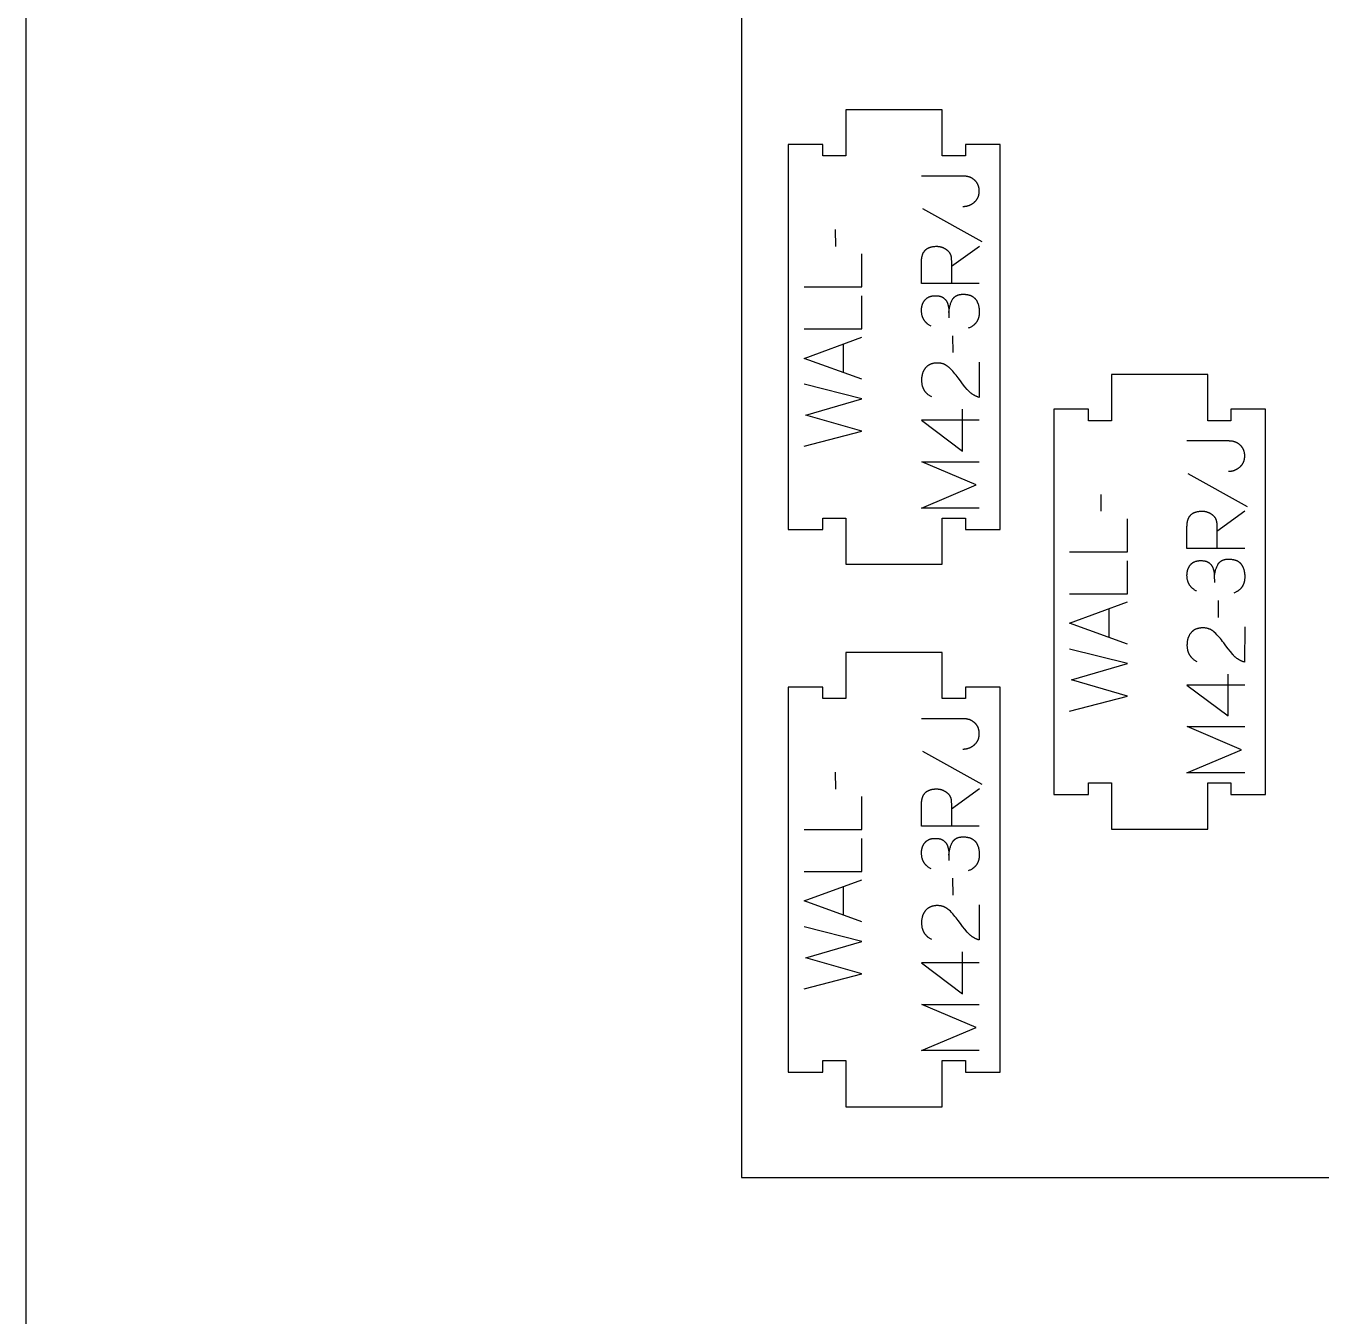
# Model space of a CAD drawing. Extents: x 0 to 4485, y 0 to 10771.
# Drawn here: x 0 to 673, y 4278 to 4947 of the extents above; entities that cross this region are included whole.
import ezdxf

# ---------------------------------------------------------------- set-up
doc = ezdxf.new("R2010")
doc.units = 0
for name, color, linetype in [('0_SHEET_SPRUCEPLY_2440X122', 1, 'CONTINUOUS'), ('1_ANYTOOL_1MMDEEP_LABELS_S', 2, 'CONTINUOUS'), ('4_ANYTOOL_CUTTHROUGH_OUTSI', 5, 'CONTINUOUS'), ('DONOTCUT', 7, 'CONTINUOUS')]:
    doc.layers.add(name, color=color, linetype=linetype)

msp = doc.modelspace()

# ---------------------------------------------------------------- linework, layer by layer
at = {"layer": '0_SHEET_SPRUCEPLY_2440X122'}
msp.add_lwpolyline([(371.7, 5569.42), (371.7, 4349.42), (2811.7, 4349.42), (2811.7, 5569.42)], close=True, dxfattribs=at)
at = {"layer": '1_ANYTOOL_1MMDEEP_LABELS_S', "color": 2}
for points in [[(486.69, 4853.69), (486.9, 4853.7), (487.11, 4853.7), (487.31, 4853.71), (487.52, 4853.73), (487.72, 4853.75), (487.92, 4853.77), (488.12, 4853.8), (488.32, 4853.83), (488.51, 4853.87), (488.71, 4853.91), (488.9, 4853.96), (489.09, 4854), (489.28, 4854.06), (489.47, 4854.12), (489.66, 4854.18), (489.84, 4854.25), (490.03, 4854.32), (490.21, 4854.39), (490.39, 4854.47), (490.57, 4854.56), (490.75, 4854.64), (490.92, 4854.74), (491.1, 4854.83), (491.27, 4854.94), (491.44, 4855.04), (491.62, 4855.15), (491.78, 4855.27), (491.95, 4855.38), (492.12, 4855.51), (492.28, 4855.63), (492.45, 4855.77), (492.61, 4855.9), (492.76, 4856.04), (492.92, 4856.18), (493.07, 4856.33), (493.21, 4856.48), (493.35, 4856.63), (493.48, 4856.78), (493.61, 4856.93), (493.73, 4857.09), (493.85, 4857.25), (493.96, 4857.42), (494.07, 4857.58), (494.17, 4857.75), (494.27, 4857.92), (494.36, 4858.1), (494.45, 4858.28), (494.54, 4858.46), (494.61, 4858.64), (494.69, 4858.83), (494.75, 4859.01), (494.82, 4859.2), (494.87, 4859.4), (494.93, 4859.59), (494.97, 4859.79), (495.02, 4860), (495.05, 4860.2), (495.09, 4860.41), (495.12, 4860.62), (495.14, 4860.83), (495.16, 4861.05), (495.17, 4861.26), (495.18, 4861.49), (495.18, 4861.71), (495.18, 4861.92), (495.17, 4862.13), (495.16, 4862.34), (495.14, 4862.55), (495.12, 4862.75), (495.1, 4862.95), (495.07, 4863.15), (495.03, 4863.34), (494.99, 4863.54), (494.95, 4863.73), (494.9, 4863.91), (494.85, 4864.1), (494.79, 4864.28), (494.73, 4864.46), (494.66, 4864.64), (494.59, 4864.82), (494.51, 4864.99), (494.43, 4865.16), (494.35, 4865.33), (494.26, 4865.49), (494.16, 4865.66), (494.06, 4865.82), (493.96, 4865.97), (493.85, 4866.13), (493.74, 4866.28), (493.62, 4866.43), (493.5, 4866.58), (493.37, 4866.72), (493.24, 4866.87), (493.11, 4867.01), (492.97, 4867.14), (492.82, 4867.28), (492.67, 4867.41), (492.52, 4867.54), (492.37, 4867.66), (492.22, 4867.78), (492.06, 4867.9), (491.9, 4868.01), (491.74, 4868.12), (491.58, 4868.22), (491.41, 4868.32), (491.25, 4868.41), (491.08, 4868.5), (490.91, 4868.59), (490.74, 4868.67), (490.56, 4868.74), (490.39, 4868.82), (490.21, 4868.89), (490.03, 4868.95), (489.84, 4869.01), (489.66, 4869.07), (489.47, 4869.12), (489.28, 4869.17), (489.09, 4869.21), (488.9, 4869.25), (488.71, 4869.29), (488.51, 4869.32), (488.31, 4869.35), (488.11, 4869.37), (487.91, 4869.39), (487.7, 4869.4), (487.5, 4869.41), (487.29, 4869.42), (487.08, 4869.42), (465.18, 4869.42)], [(465.65, 4852.62), (496.42, 4835.44)], [(420.35, 4841.7), (420.44, 4832.92)], [(495.18, 4813.67), (465.18, 4813.67), (465.18, 4825.02), (465.19, 4825.51), (465.21, 4825.99), (465.23, 4826.22), (465.25, 4826.45), (465.27, 4826.67), (465.3, 4826.89), (465.33, 4827.11), (465.37, 4827.32), (465.41, 4827.53), (465.45, 4827.73), (465.5, 4827.93), (465.55, 4828.13), (465.61, 4828.32), (465.67, 4828.51), (465.73, 4828.7), (465.8, 4828.88), (465.87, 4829.05), (465.94, 4829.23), (466.02, 4829.4), (466.1, 4829.56), (466.19, 4829.72), (466.28, 4829.88), (466.37, 4830.03), (466.47, 4830.18), (466.57, 4830.33), (466.68, 4830.47), (466.79, 4830.61), (466.9, 4830.74), (467.02, 4830.88), (467.14, 4831), (467.26, 4831.12), (467.39, 4831.24), (467.52, 4831.36), (467.66, 4831.47), (467.8, 4831.58), (467.94, 4831.68), (468.09, 4831.78), (468.24, 4831.87), (468.4, 4831.96), (468.56, 4832.05), (468.72, 4832.14), (468.89, 4832.22), (469.06, 4832.29), (469.23, 4832.36), (469.41, 4832.43), (469.59, 4832.5), (469.78, 4832.56), (469.96, 4832.61), (470.16, 4832.67), (470.36, 4832.71), (470.56, 4832.76), (470.76, 4832.8), (470.97, 4832.84), (471.18, 4832.87), (471.4, 4832.9), (471.62, 4832.92), (471.84, 4832.95), (472.07, 4832.96), (472.54, 4832.99), (473.02, 4832.99), (473.2, 4832.99), (473.37, 4832.99), (473.55, 4832.98), (473.72, 4832.97), (473.89, 4832.95), (474.07, 4832.93), (474.24, 4832.91), (474.41, 4832.88), (474.57, 4832.85), (474.74, 4832.82), (474.91, 4832.78), (475.08, 4832.74), (475.24, 4832.7), (475.41, 4832.65), (475.57, 4832.6), (475.73, 4832.55), (475.89, 4832.49), (476.05, 4832.43), (476.21, 4832.37), (476.37, 4832.3), (476.53, 4832.23), (476.69, 4832.15), (476.84, 4832.08), (477, 4831.99), (477.15, 4831.91), (477.31, 4831.82), (477.46, 4831.73), (477.61, 4831.63), (477.76, 4831.53), (477.91, 4831.43), (478.06, 4831.33), (478.21, 4831.22), (478.35, 4831.1), (478.49, 4830.99), (478.63, 4830.87), (478.76, 4830.75), (478.89, 4830.63), (479.01, 4830.51), (479.13, 4830.38), (479.24, 4830.25), (479.35, 4830.12), (479.46, 4829.98), (479.56, 4829.85), (479.66, 4829.71), (479.75, 4829.57), (479.83, 4829.43), (479.92, 4829.28), (480, 4829.13), (480.07, 4828.98), (480.14, 4828.83), (480.2, 4828.67), (480.27, 4828.52), (480.32, 4828.36), (480.37, 4828.19), (480.42, 4828.03), (480.46, 4827.86), (480.5, 4827.69), (480.54, 4827.52), (480.57, 4827.34), (480.59, 4827.17), (480.61, 4826.99), (480.63, 4826.81), (480.64, 4826.62), (480.71, 4824.7), (480.74, 4822.67), (480.74, 4813.71)], [(480.74, 4822.67), (495.22, 4833.12)], [(404.24, 4811.96), (434.24, 4811.96), (434.24, 4829.06)], [(404.24, 4790.15), (434.24, 4790.15), (434.24, 4807.25)], [(470.11, 4791.55), (469.8, 4791.71), (469.51, 4791.87), (469.23, 4792.05), (468.95, 4792.22), (468.69, 4792.41), (468.43, 4792.6), (468.19, 4792.79), (468.07, 4792.89), (467.95, 4793), (467.84, 4793.1), (467.72, 4793.2), (467.61, 4793.31), (467.51, 4793.42), (467.4, 4793.53), (467.3, 4793.64), (467.2, 4793.75), (467.1, 4793.87), (467.01, 4793.98), (466.92, 4794.1), (466.83, 4794.22), (466.74, 4794.34), (466.65, 4794.46), (466.57, 4794.59), (466.49, 4794.71), (466.41, 4794.84), (466.33, 4794.97), (466.26, 4795.1), (466.19, 4795.23), (466.12, 4795.37), (466.06, 4795.5), (465.99, 4795.64), (465.93, 4795.77), (465.87, 4795.91), (465.81, 4796.06), (465.76, 4796.2), (465.71, 4796.34), (465.66, 4796.49), (465.61, 4796.64), (465.57, 4796.79), (465.49, 4797.09), (465.41, 4797.4), (465.35, 4797.71), (465.3, 4798.03), (465.26, 4798.36), (465.22, 4798.7), (465.2, 4799.04), (465.18, 4799.38), (465.18, 4799.74), (465.18, 4799.95), (465.19, 4800.16), (465.19, 4800.36), (465.21, 4800.56), (465.22, 4800.76), (465.24, 4800.96), (465.27, 4801.16), (465.3, 4801.35), (465.33, 4801.54), (465.36, 4801.73), (465.4, 4801.92), (465.44, 4802.1), (465.49, 4802.28), (465.54, 4802.46), (465.59, 4802.63), (465.65, 4802.81), (465.71, 4802.98), (465.77, 4803.15), (465.84, 4803.31), (465.91, 4803.48), (465.99, 4803.64), (466.07, 4803.8), (466.15, 4803.95), (466.24, 4804.1), (466.33, 4804.26), (466.42, 4804.4), (466.52, 4804.55), (466.62, 4804.69), (466.73, 4804.84), (466.84, 4804.97), (466.95, 4805.11), (467.06, 4805.24), (467.18, 4805.37), (467.31, 4805.5), (467.43, 4805.62), (467.56, 4805.74), (467.69, 4805.85), (467.83, 4805.96), (467.96, 4806.07), (468.11, 4806.17), (468.25, 4806.27), (468.4, 4806.36), (468.55, 4806.45), (468.7, 4806.53), (468.86, 4806.61), (469.02, 4806.69), (469.18, 4806.76), (469.35, 4806.82), (469.51, 4806.89), (469.69, 4806.95), (469.86, 4807), (470.04, 4807.05), (470.22, 4807.1), (470.41, 4807.14), (470.59, 4807.18), (470.78, 4807.21), (470.98, 4807.24), (471.17, 4807.26), (471.37, 4807.28), (471.58, 4807.3), (471.78, 4807.31), (471.99, 4807.32), (472.21, 4807.32), (472.76, 4807.32), (473.1, 4807.3), (473.42, 4807.28), (473.73, 4807.25), (474.03, 4807.21), (474.18, 4807.19), (474.32, 4807.16), (474.47, 4807.13), (474.6, 4807.1), (474.74, 4807.07), (474.87, 4807.03), (475.01, 4807), (475.13, 4806.96), (475.26, 4806.92), (475.38, 4806.87), (475.5, 4806.82), (475.62, 4806.78), (475.74, 4806.73), (475.85, 4806.67), (475.96, 4806.62), (476.07, 4806.56), (476.18, 4806.5), (476.28, 4806.44), (476.38, 4806.37), (476.48, 4806.31), (476.57, 4806.24), (476.66, 4806.17), (476.84, 4806.02), (477.01, 4805.87), (477.18, 4805.71), (477.34, 4805.55), (477.42, 4805.47), (477.49, 4805.39), (477.56, 4805.3), (477.64, 4805.22), (477.71, 4805.13), (477.77, 4805.05), (477.84, 4804.96), (477.91, 4804.87), (477.97, 4804.78), (478.03, 4804.69), (478.09, 4804.6), (478.15, 4804.5), (478.21, 4804.41), (478.26, 4804.31), (478.32, 4804.21), (478.37, 4804.12), (478.42, 4804.02), (478.47, 4803.92), (478.51, 4803.82), (478.56, 4803.71), (478.6, 4803.61), (478.64, 4803.51), (478.72, 4803.29), (478.79, 4803.08), (478.86, 4802.86), (478.93, 4802.64), (478.99, 4802.42), (479.04, 4802.2), (479.09, 4801.97), (479.14, 4801.74), (479.18, 4801.51), (479.22, 4801.28), (479.25, 4801.04), (479.28, 4800.81), (479.31, 4800.57), (479.33, 4800.32), (479.34, 4800.08), (479.36, 4799.84), (479.36, 4799.59), (479.41, 4795.88)], [(479.41, 4798.67), (479.43, 4799.1), (479.47, 4799.54), (479.52, 4799.96), (479.58, 4800.39), (479.65, 4800.81), (479.73, 4801.22), (479.82, 4801.63), (479.93, 4802.04), (480.04, 4802.44), (480.16, 4802.84), (480.3, 4803.23), (480.45, 4803.62), (480.6, 4804.01), (480.77, 4804.39), (480.95, 4804.77), (481.14, 4805.14), (481.24, 4805.32), (481.35, 4805.5), (481.4, 4805.58), (481.46, 4805.67), (481.51, 4805.75), (481.57, 4805.83), (481.63, 4805.91), (481.69, 4805.99), (481.75, 4806.07), (481.82, 4806.14), (481.88, 4806.22), (481.94, 4806.29), (482.01, 4806.36), (482.08, 4806.43), (482.15, 4806.5), (482.22, 4806.57), (482.29, 4806.63), (482.36, 4806.7), (482.43, 4806.76), (482.51, 4806.82), (482.58, 4806.88), (482.66, 4806.94), (482.74, 4807), (482.82, 4807.05), (482.9, 4807.11), (482.98, 4807.16), (483.07, 4807.21), (483.15, 4807.26), (483.24, 4807.31), (483.32, 4807.36), (483.41, 4807.4), (483.5, 4807.44), (483.59, 4807.49), (483.68, 4807.53), (483.77, 4807.57), (483.87, 4807.61), (484.06, 4807.68), (484.26, 4807.75), (484.46, 4807.81), (484.66, 4807.86), (484.87, 4807.91), (485.09, 4807.95), (485.31, 4807.99), (485.54, 4808.02), (485.77, 4808.05), (486, 4808.07), (486.24, 4808.08), (486.49, 4808.09), (486.74, 4808.09), (487.01, 4808.09), (487.29, 4808.08), (487.56, 4808.07), (487.82, 4808.06), (488.08, 4808.03), (488.33, 4808.01), (488.58, 4807.98), (488.83, 4807.94), (489.07, 4807.9), (489.3, 4807.85), (489.53, 4807.8), (489.75, 4807.74), (489.97, 4807.68), (490.19, 4807.62), (490.4, 4807.55), (490.6, 4807.47), (490.8, 4807.39), (491, 4807.31), (491.19, 4807.22), (491.37, 4807.12), (491.55, 4807.02), (491.73, 4806.92), (491.9, 4806.81), (492.06, 4806.7), (492.22, 4806.58), (492.38, 4806.45), (492.53, 4806.32), (492.6, 4806.26), (492.67, 4806.19), (492.75, 4806.12), (492.81, 4806.05), (492.88, 4805.98), (492.95, 4805.91), (493.02, 4805.84), (493.08, 4805.76), (493.21, 4805.61), (493.33, 4805.45), (493.45, 4805.29), (493.56, 4805.13), (493.67, 4804.96), (493.77, 4804.79), (493.88, 4804.61), (493.97, 4804.44), (494.07, 4804.25), (494.16, 4804.07), (494.25, 4803.88), (494.33, 4803.69), (494.41, 4803.49), (494.48, 4803.29), (494.55, 4803.09), (494.62, 4802.88), (494.69, 4802.67), (494.74, 4802.46), (494.8, 4802.24), (494.85, 4802.02), (494.9, 4801.8), (494.95, 4801.57), (494.99, 4801.34), (495.02, 4801.11), (495.05, 4800.87), (495.11, 4800.38), (495.15, 4799.88), (495.17, 4799.37), (495.18, 4798.84), (495.17, 4798.46), (495.16, 4798.08), (495.13, 4797.71), (495.09, 4797.36), (495.04, 4797), (495.01, 4796.83), (494.98, 4796.66), (494.94, 4796.49), (494.91, 4796.33), (494.86, 4796.16), (494.82, 4796), (494.78, 4795.84), (494.73, 4795.68), (494.68, 4795.52), (494.62, 4795.37), (494.56, 4795.21), (494.5, 4795.06), (494.44, 4794.91), (494.38, 4794.76), (494.31, 4794.62), (494.24, 4794.47), (494.16, 4794.33), (494.09, 4794.19), (494.01, 4794.05), (493.93, 4793.92), (493.84, 4793.78), (493.75, 4793.65), (493.66, 4793.52), (493.57, 4793.39), (493.47, 4793.27), (493.37, 4793.14), (493.27, 4793.02), (493.17, 4792.9), (493.06, 4792.78), (492.95, 4792.66), (492.84, 4792.55), (492.72, 4792.44), (492.6, 4792.32), (492.48, 4792.22), (492.36, 4792.11), (492.23, 4792), (492.1, 4791.9), (491.97, 4791.8), (491.84, 4791.7), (491.7, 4791.6), (491.56, 4791.51), (491.42, 4791.41), (491.27, 4791.32), (491.12, 4791.23), (490.81, 4791.06), (490.5, 4790.89), (490.17, 4790.73), (489.83, 4790.58), (489.48, 4790.44)], [(434.24, 4763.92), (404.24, 4774.8), (434.24, 4785.86)], [(481.29, 4786.58), (481.38, 4777.79)], [(424.68, 4767.39), (424.68, 4782.3)], [(495.14, 4772.87), (495.09, 4754.57), (494.64, 4754.71), (494.41, 4754.79), (494.19, 4754.87), (493.97, 4754.96), (493.75, 4755.05), (493.54, 4755.14), (493.33, 4755.24), (493.12, 4755.34), (492.91, 4755.44), (492.7, 4755.55), (492.5, 4755.66), (492.3, 4755.77), (492.1, 4755.89), (491.91, 4756.01), (491.71, 4756.14), (491.52, 4756.26), (491.33, 4756.4), (491.15, 4756.53), (490.96, 4756.67), (490.78, 4756.81), (490.6, 4756.96), (490.43, 4757.11), (490.25, 4757.26), (490.08, 4757.42), (489.91, 4757.58), (489.74, 4757.74), (489.58, 4757.91), (489.42, 4758.08), (489.26, 4758.26), (488.94, 4758.62), (487.72, 4760.09), (486.54, 4761.58), (485.38, 4763.09), (484.25, 4764.62), (483.69, 4765.37), (483.12, 4766.1), (482.54, 4766.81), (481.96, 4767.5), (481.36, 4768.17), (480.76, 4768.81), (480.15, 4769.44), (479.54, 4770.04), (479.38, 4770.18), (479.22, 4770.32), (479.06, 4770.46), (478.9, 4770.59), (478.73, 4770.72), (478.56, 4770.84), (478.39, 4770.96), (478.22, 4771.07), (478.05, 4771.18), (477.87, 4771.28), (477.69, 4771.38), (477.51, 4771.47), (477.32, 4771.56), (477.14, 4771.65), (476.95, 4771.73), (476.76, 4771.81), (476.57, 4771.88), (476.37, 4771.94), (476.18, 4772.01), (475.98, 4772.06), (475.77, 4772.12), (475.57, 4772.16), (475.36, 4772.21), (475.16, 4772.25), (474.94, 4772.28), (474.73, 4772.31), (474.52, 4772.34), (474.3, 4772.36), (474.08, 4772.37), (473.86, 4772.39), (473.63, 4772.39), (473.41, 4772.39), (473.16, 4772.39), (472.91, 4772.38), (472.67, 4772.37), (472.43, 4772.35), (472.19, 4772.33), (471.96, 4772.31), (471.74, 4772.27), (471.51, 4772.24), (471.29, 4772.19), (471.08, 4772.15), (470.86, 4772.1), (470.66, 4772.04), (470.45, 4771.98), (470.25, 4771.91), (470.05, 4771.84), (469.86, 4771.76), (469.67, 4771.68), (469.48, 4771.59), (469.3, 4771.5), (469.12, 4771.41), (468.95, 4771.31), (468.78, 4771.2), (468.61, 4771.09), (468.45, 4770.97), (468.29, 4770.85), (468.13, 4770.73), (467.98, 4770.59), (467.83, 4770.46), (467.69, 4770.32), (467.55, 4770.17), (467.41, 4770.02), (467.28, 4769.87), (467.15, 4769.71), (467.02, 4769.54), (466.9, 4769.38), (466.79, 4769.21), (466.67, 4769.04), (466.56, 4768.87), (466.46, 4768.7), (466.36, 4768.52), (466.26, 4768.34), (466.17, 4768.16), (466.08, 4767.97), (466, 4767.78), (465.92, 4767.59), (465.84, 4767.4), (465.77, 4767.2), (465.7, 4767.01), (465.64, 4766.8), (465.58, 4766.6), (465.52, 4766.39), (465.47, 4766.19), (465.43, 4765.97), (465.38, 4765.76), (465.34, 4765.54), (465.31, 4765.33), (465.28, 4765.1), (465.25, 4764.88), (465.23, 4764.65), (465.21, 4764.42), (465.2, 4764.19), (465.19, 4763.96), (465.18, 4763.48), (465.18, 4763.11), (465.2, 4762.75), (465.22, 4762.4), (465.26, 4762.05), (465.3, 4761.71), (465.36, 4761.38), (465.42, 4761.05), (465.5, 4760.73), (465.58, 4760.42), (465.63, 4760.26), (465.68, 4760.11), (465.73, 4759.96), (465.78, 4759.81), (465.84, 4759.66), (465.9, 4759.51), (465.96, 4759.37), (466.02, 4759.23), (466.09, 4759.08), (466.15, 4758.94), (466.23, 4758.81), (466.3, 4758.67), (466.37, 4758.53), (466.45, 4758.4), (466.53, 4758.27), (466.62, 4758.14), (466.7, 4758.01), (466.79, 4757.88), (466.88, 4757.76), (466.98, 4757.64), (467.07, 4757.51), (467.17, 4757.39), (467.27, 4757.27), (467.37, 4757.16), (467.48, 4757.04), (467.59, 4756.93), (467.7, 4756.82), (467.81, 4756.71), (467.93, 4756.6), (468.05, 4756.49), (468.17, 4756.38), (468.29, 4756.28), (468.54, 4756.08), (468.81, 4755.88), (469.08, 4755.69), (469.37, 4755.51), (469.66, 4755.33), (469.96, 4755.16), (470.28, 4754.99)], [(404.24, 4729.2), (434.24, 4736.92), (405.14, 4745.36), (434.24, 4753.85), (404.24, 4761.35)], [(495.18, 4742.65), (465.14, 4742.69), (486.52, 4726.67)], [(486.52, 4726.67), (486.52, 4748.44)], [(624.57, 4716.17), (624.78, 4716.17), (624.99, 4716.18), (625.19, 4716.19), (625.4, 4716.2), (625.6, 4716.22), (625.8, 4716.24), (626, 4716.27), (626.2, 4716.3), (626.39, 4716.34), (626.59, 4716.38), (626.78, 4716.43), (626.97, 4716.48), (627.16, 4716.53), (627.35, 4716.59), (627.54, 4716.65), (627.72, 4716.72), (627.91, 4716.79), (628.09, 4716.87), (628.27, 4716.94), (628.45, 4717.03), (628.63, 4717.12), (628.8, 4717.21), (628.98, 4717.31), (629.15, 4717.41), (629.32, 4717.51), (629.5, 4717.62), (629.66, 4717.74), (629.83, 4717.86), (630, 4717.98), (630.16, 4718.11), (630.33, 4718.24), (630.49, 4718.37), (630.64, 4718.51), (630.8, 4718.66), (630.95, 4718.8), (631.09, 4718.95), (631.23, 4719.1), (631.36, 4719.25), (631.49, 4719.41), (631.61, 4719.56), (631.73, 4719.73), (631.84, 4719.89), (631.95, 4720.06), (632.05, 4720.23), (632.15, 4720.4), (632.24, 4720.57), (632.33, 4720.75), (632.42, 4720.93), (632.49, 4721.11), (632.57, 4721.3), (632.63, 4721.49), (632.7, 4721.68), (632.75, 4721.87), (632.81, 4722.07), (632.85, 4722.27), (632.9, 4722.47), (632.93, 4722.67), (632.97, 4722.88), (633, 4723.09), (633.02, 4723.3), (633.04, 4723.52), (633.05, 4723.74), (633.06, 4723.96), (633.06, 4724.18), (633.06, 4724.39), (633.05, 4724.6), (633.04, 4724.81), (633.02, 4725.02), (633, 4725.22), (632.98, 4725.42), (632.95, 4725.62), (632.91, 4725.81), (632.87, 4726.01), (632.83, 4726.2), (632.78, 4726.39), (632.73, 4726.57), (632.67, 4726.75), (632.61, 4726.93), (632.54, 4727.11), (632.47, 4727.29), (632.39, 4727.46), (632.31, 4727.63), (632.23, 4727.8), (632.14, 4727.96), (632.04, 4728.13), (631.94, 4728.29), (631.84, 4728.45), (631.73, 4728.6), (631.62, 4728.75), (631.5, 4728.9), (631.38, 4729.05), (631.25, 4729.2), (631.12, 4729.34), (630.99, 4729.48), (630.85, 4729.62), (630.7, 4729.75), (630.55, 4729.88), (630.4, 4730.01), (630.25, 4730.14), (630.1, 4730.25), (629.94, 4730.37), (629.78, 4730.48), (629.62, 4730.59), (629.46, 4730.69), (629.29, 4730.79), (629.13, 4730.88), (628.96, 4730.97), (628.79, 4731.06), (628.62, 4731.14), (628.44, 4731.22), (628.27, 4731.29), (628.09, 4731.36), (627.91, 4731.42), (627.72, 4731.49), (627.54, 4731.54), (627.35, 4731.59), (627.16, 4731.64), (626.97, 4731.69), (626.78, 4731.73), (626.59, 4731.76), (626.39, 4731.79), (626.19, 4731.82), (625.99, 4731.84), (625.79, 4731.86), (625.58, 4731.88), (625.38, 4731.89), (625.17, 4731.89), (624.96, 4731.9), (603.06, 4731.9)], [(495.18, 4697.09), (465.18, 4697.09), (493.55, 4709.09), (465.31, 4721.09), (495.18, 4721.09)], [(603.53, 4715.1), (634.3, 4697.91)], [(558.23, 4704.18), (558.32, 4695.39)], [(618.62, 4685.14), (633.1, 4695.6)], [(542.12, 4674.43), (572.12, 4674.43), (572.12, 4691.53)], [(633.06, 4676.14), (603.06, 4676.14), (603.06, 4687.5), (603.07, 4687.99), (603.09, 4688.46), (603.11, 4688.69), (603.13, 4688.92), (603.15, 4689.14), (603.18, 4689.36), (603.21, 4689.58), (603.25, 4689.79), (603.29, 4690), (603.33, 4690.2), (603.38, 4690.4), (603.43, 4690.6), (603.49, 4690.79), (603.55, 4690.98), (603.61, 4691.17), (603.68, 4691.35), (603.75, 4691.53), (603.82, 4691.7), (603.9, 4691.87), (603.98, 4692.03), (604.07, 4692.2), (604.16, 4692.35), (604.25, 4692.51), (604.35, 4692.66), (604.45, 4692.8), (604.56, 4692.94), (604.67, 4693.08), (604.78, 4693.22), (604.9, 4693.35), (605.02, 4693.47), (605.14, 4693.6), (605.27, 4693.72), (605.4, 4693.83), (605.54, 4693.94), (605.68, 4694.05), (605.82, 4694.15), (605.97, 4694.25), (606.12, 4694.35), (606.28, 4694.44), (606.44, 4694.52), (606.6, 4694.61), (606.76, 4694.69), (606.94, 4694.76), (607.11, 4694.84), (607.29, 4694.9), (607.47, 4694.97), (607.66, 4695.03), (607.84, 4695.09), (608.04, 4695.14), (608.24, 4695.19), (608.44, 4695.23), (608.64, 4695.27), (608.85, 4695.31), (609.06, 4695.34), (609.28, 4695.37), (609.5, 4695.4), (609.72, 4695.42), (609.95, 4695.44), (610.42, 4695.46), (610.9, 4695.47), (611.08, 4695.46), (611.25, 4695.46), (611.43, 4695.45), (611.6, 4695.44), (611.77, 4695.42), (611.94, 4695.4), (612.12, 4695.38), (612.29, 4695.36), (612.45, 4695.33), (612.62, 4695.29), (612.79, 4695.26), (612.96, 4695.22), (613.12, 4695.17), (613.29, 4695.13), (613.45, 4695.08), (613.61, 4695.02), (613.77, 4694.96), (613.93, 4694.9), (614.09, 4694.84), (614.25, 4694.77), (614.41, 4694.7), (614.57, 4694.63), (614.72, 4694.55), (614.88, 4694.47), (615.03, 4694.38), (615.19, 4694.29), (615.34, 4694.2), (615.49, 4694.1), (615.64, 4694.01), (615.79, 4693.9), (615.94, 4693.8), (616.09, 4693.69), (616.23, 4693.58), (616.37, 4693.46), (616.51, 4693.34), (616.64, 4693.22), (616.77, 4693.1), (616.89, 4692.98), (617.01, 4692.85), (617.12, 4692.72), (617.23, 4692.59), (617.34, 4692.46), (617.44, 4692.32), (617.53, 4692.18), (617.63, 4692.04), (617.71, 4691.9), (617.8, 4691.75), (617.88, 4691.6), (617.95, 4691.45), (618.02, 4691.3), (618.08, 4691.15), (618.15, 4690.99), (618.2, 4690.83), (618.25, 4690.67), (618.3, 4690.5), (618.34, 4690.33), (618.38, 4690.16), (618.42, 4689.99), (618.45, 4689.82), (618.47, 4689.64), (618.49, 4689.46), (618.51, 4689.28), (618.52, 4689.1), (618.59, 4687.17), (618.62, 4685.14), (618.62, 4676.18)], [(542.12, 4652.62), (572.12, 4652.62), (572.12, 4669.72)], [(607.99, 4654.02), (607.68, 4654.18), (607.39, 4654.35), (607.11, 4654.52), (606.83, 4654.7), (606.57, 4654.88), (606.31, 4655.07), (606.07, 4655.27), (605.95, 4655.37), (605.83, 4655.47), (605.72, 4655.57), (605.6, 4655.68), (605.49, 4655.78), (605.39, 4655.89), (605.28, 4656), (605.18, 4656.11), (605.08, 4656.23), (604.98, 4656.34), (604.89, 4656.46), (604.8, 4656.57), (604.71, 4656.69), (604.62, 4656.81), (604.53, 4656.94), (604.45, 4657.06), (604.37, 4657.19), (604.29, 4657.31), (604.21, 4657.44), (604.14, 4657.57), (604.07, 4657.7), (604, 4657.84), (603.94, 4657.97), (603.87, 4658.11), (603.81, 4658.25), (603.75, 4658.39), (603.69, 4658.53), (603.64, 4658.67), (603.59, 4658.81), (603.54, 4658.96), (603.49, 4659.11), (603.45, 4659.26), (603.37, 4659.56), (603.29, 4659.87), (603.23, 4660.19), (603.18, 4660.51), (603.13, 4660.83), (603.1, 4661.17), (603.08, 4661.51), (603.06, 4661.86), (603.06, 4662.21), (603.06, 4662.42), (603.07, 4662.63), (603.07, 4662.83), (603.09, 4663.04), (603.1, 4663.24), (603.12, 4663.43), (603.15, 4663.63), (603.18, 4663.82), (603.21, 4664.01), (603.24, 4664.2), (603.28, 4664.39), (603.32, 4664.57), (603.37, 4664.75), (603.42, 4664.93), (603.47, 4665.11), (603.53, 4665.28), (603.59, 4665.45), (603.65, 4665.62), (603.72, 4665.78), (603.79, 4665.95), (603.87, 4666.11), (603.95, 4666.27), (604.03, 4666.42), (604.12, 4666.58), (604.21, 4666.73), (604.3, 4666.88), (604.4, 4667.02), (604.5, 4667.17), (604.61, 4667.31), (604.72, 4667.45), (604.83, 4667.58), (604.94, 4667.72), (605.06, 4667.85), (605.19, 4667.97), (605.31, 4668.1), (605.44, 4668.21), (605.57, 4668.33), (605.71, 4668.44), (605.84, 4668.54), (605.99, 4668.64), (606.13, 4668.74), (606.28, 4668.83), (606.43, 4668.92), (606.58, 4669), (606.74, 4669.08), (606.9, 4669.16), (607.06, 4669.23), (607.23, 4669.3), (607.39, 4669.36), (607.57, 4669.42), (607.74, 4669.47), (607.92, 4669.52), (608.1, 4669.57), (608.29, 4669.61), (608.47, 4669.65), (608.66, 4669.68), (608.86, 4669.71), (609.05, 4669.74), (609.25, 4669.76), (609.46, 4669.77), (609.66, 4669.78), (609.87, 4669.79), (610.09, 4669.8), (610.64, 4669.79), (610.98, 4669.78), (611.3, 4669.75), (611.61, 4669.72), (611.91, 4669.68), (612.06, 4669.66), (612.2, 4669.63), (612.34, 4669.6), (612.48, 4669.57), (612.62, 4669.54), (612.75, 4669.51), (612.89, 4669.47), (613.01, 4669.43), (613.14, 4669.39), (613.26, 4669.34), (613.38, 4669.3), (613.5, 4669.25), (613.62, 4669.2), (613.73, 4669.14), (613.84, 4669.09), (613.95, 4669.03), (614.06, 4668.97), (614.16, 4668.91), (614.26, 4668.84), (614.36, 4668.78), (614.45, 4668.71), (614.54, 4668.64), (614.72, 4668.49), (614.89, 4668.34), (615.06, 4668.18), (615.22, 4668.02), (615.3, 4667.94), (615.37, 4667.86), (615.44, 4667.78), (615.52, 4667.69), (615.59, 4667.61), (615.65, 4667.52), (615.72, 4667.43), (615.79, 4667.34), (615.85, 4667.25), (615.91, 4667.16), (615.97, 4667.07), (616.03, 4666.97), (616.09, 4666.88), (616.14, 4666.78), (616.2, 4666.69), (616.25, 4666.59), (616.3, 4666.49), (616.35, 4666.39), (616.39, 4666.29), (616.44, 4666.19), (616.48, 4666.08), (616.52, 4665.98), (616.6, 4665.77), (616.67, 4665.55), (616.74, 4665.33), (616.81, 4665.11), (616.87, 4664.89), (616.92, 4664.67), (616.97, 4664.44), (617.02, 4664.21), (617.06, 4663.98), (617.1, 4663.75), (617.13, 4663.51), (617.16, 4663.28), (617.19, 4663.04), (617.21, 4662.8), (617.22, 4662.55), (617.24, 4662.31), (617.24, 4662.06), (617.29, 4658.35)], [(617.29, 4661.14), (617.31, 4661.58), (617.35, 4662.01), (617.4, 4662.44), (617.46, 4662.86), (617.53, 4663.28), (617.61, 4663.7), (617.7, 4664.11), (617.81, 4664.51), (617.92, 4664.92), (618.04, 4665.31), (618.18, 4665.71), (618.33, 4666.1), (618.48, 4666.48), (618.65, 4666.86), (618.83, 4667.24), (619.02, 4667.61), (619.12, 4667.79), (619.23, 4667.97), (619.28, 4668.05), (619.34, 4668.14), (619.39, 4668.22), (619.45, 4668.3), (619.51, 4668.38), (619.57, 4668.46), (619.63, 4668.54), (619.7, 4668.61), (619.76, 4668.69), (619.82, 4668.76), (619.89, 4668.83), (619.96, 4668.9), (620.03, 4668.97), (620.1, 4669.04), (620.17, 4669.1), (620.24, 4669.17), (620.31, 4669.23), (620.39, 4669.29), (620.46, 4669.35), (620.54, 4669.41), (620.62, 4669.47), (620.7, 4669.52), (620.78, 4669.58), (620.86, 4669.63), (620.95, 4669.68), (621.03, 4669.73), (621.12, 4669.78), (621.2, 4669.83), (621.29, 4669.87), (621.38, 4669.92), (621.47, 4669.96), (621.56, 4670), (621.65, 4670.04), (621.75, 4670.08), (621.94, 4670.15), (622.14, 4670.22), (622.34, 4670.28), (622.54, 4670.33), (622.75, 4670.38), (622.97, 4670.43), (623.19, 4670.46), (623.42, 4670.49), (623.65, 4670.52), (623.88, 4670.54), (624.12, 4670.56), (624.37, 4670.56), (624.62, 4670.57), (624.89, 4670.56), (625.17, 4670.56), (625.44, 4670.54), (625.7, 4670.53), (625.96, 4670.51), (626.21, 4670.48), (626.46, 4670.45), (626.71, 4670.41), (626.95, 4670.37), (627.18, 4670.32), (627.41, 4670.27), (627.63, 4670.22), (627.85, 4670.16), (628.07, 4670.09), (628.28, 4670.02), (628.48, 4669.95), (628.68, 4669.87), (628.88, 4669.78), (629.07, 4669.69), (629.25, 4669.6), (629.43, 4669.5), (629.61, 4669.39), (629.78, 4669.28), (629.94, 4669.17), (630.1, 4669.05), (630.26, 4668.93), (630.41, 4668.8), (630.48, 4668.73), (630.55, 4668.66), (630.63, 4668.59), (630.69, 4668.53), (630.76, 4668.45), (630.83, 4668.38), (630.9, 4668.31), (630.96, 4668.23), (631.09, 4668.08), (631.21, 4667.92), (631.33, 4667.76), (631.44, 4667.6), (631.55, 4667.43), (631.65, 4667.26), (631.76, 4667.09), (631.85, 4666.91), (631.95, 4666.73), (632.04, 4666.54), (632.13, 4666.35), (632.21, 4666.16), (632.29, 4665.96), (632.36, 4665.76), (632.43, 4665.56), (632.5, 4665.36), (632.57, 4665.15), (632.62, 4664.93), (632.68, 4664.71), (632.73, 4664.49), (632.78, 4664.27), (632.83, 4664.04), (632.87, 4663.81), (632.9, 4663.58), (632.93, 4663.34), (632.99, 4662.85), (633.03, 4662.35), (633.05, 4661.84), (633.06, 4661.31), (633.05, 4660.93), (633.04, 4660.55), (633.01, 4660.19), (632.97, 4659.83), (632.92, 4659.48), (632.89, 4659.3), (632.86, 4659.13), (632.82, 4658.97), (632.79, 4658.8), (632.74, 4658.63), (632.7, 4658.47), (632.66, 4658.31), (632.61, 4658.15), (632.56, 4657.99), (632.5, 4657.84), (632.44, 4657.68), (632.38, 4657.53), (632.32, 4657.38), (632.26, 4657.24), (632.19, 4657.09), (632.12, 4656.95), (632.04, 4656.8), (631.97, 4656.66), (631.89, 4656.53), (631.81, 4656.39), (631.72, 4656.26), (631.63, 4656.12), (631.54, 4655.99), (631.45, 4655.87), (631.35, 4655.74), (631.25, 4655.61), (631.15, 4655.49), (631.05, 4655.37), (630.94, 4655.25), (630.83, 4655.14), (630.72, 4655.02), (630.6, 4654.91), (630.48, 4654.8), (630.36, 4654.69), (630.24, 4654.58), (630.11, 4654.47), (629.98, 4654.37), (629.85, 4654.27), (629.72, 4654.17), (629.58, 4654.07), (629.44, 4653.98), (629.3, 4653.88), (629.15, 4653.79), (629, 4653.7), (628.69, 4653.53), (628.38, 4653.36), (628.05, 4653.2), (627.71, 4653.05), (627.36, 4652.91)], [(619.17, 4649.05), (619.26, 4640.27)], [(572.12, 4626.39), (542.12, 4637.28), (572.12, 4648.33)], [(562.56, 4629.86), (562.56, 4644.78)], [(633.02, 4635.34), (632.97, 4617.04), (632.52, 4617.18), (632.29, 4617.26), (632.07, 4617.35), (631.85, 4617.43), (631.63, 4617.52), (631.42, 4617.61), (631.21, 4617.71), (631, 4617.81), (630.79, 4617.91), (630.58, 4618.02), (630.38, 4618.13), (630.18, 4618.24), (629.98, 4618.36), (629.79, 4618.48), (629.59, 4618.61), (629.4, 4618.74), (629.21, 4618.87), (629.03, 4619), (628.84, 4619.14), (628.66, 4619.29), (628.48, 4619.43), (628.31, 4619.58), (628.13, 4619.73), (627.96, 4619.89), (627.79, 4620.05), (627.62, 4620.22), (627.46, 4620.38), (627.3, 4620.55), (627.14, 4620.73), (626.82, 4621.09), (625.6, 4622.56), (624.42, 4624.06), (623.26, 4625.56), (622.13, 4627.09), (621.57, 4627.84), (621, 4628.58), (620.42, 4629.29), (619.84, 4629.98), (619.24, 4630.64), (618.64, 4631.29), (618.03, 4631.91), (617.42, 4632.51), (617.26, 4632.65), (617.1, 4632.79), (616.94, 4632.93), (616.78, 4633.06), (616.61, 4633.19), (616.44, 4633.31), (616.27, 4633.43), (616.1, 4633.54), (615.93, 4633.65), (615.75, 4633.75), (615.57, 4633.85), (615.39, 4633.95), (615.2, 4634.04), (615.02, 4634.12), (614.83, 4634.2), (614.64, 4634.28), (614.45, 4634.35), (614.25, 4634.42), (614.06, 4634.48), (613.86, 4634.54), (613.65, 4634.59), (613.45, 4634.64), (613.24, 4634.68), (613.04, 4634.72), (612.82, 4634.75), (612.61, 4634.78), (612.4, 4634.81), (612.18, 4634.83), (611.96, 4634.85), (611.74, 4634.86), (611.51, 4634.86), (611.29, 4634.87), (611.04, 4634.86), (610.79, 4634.86), (610.55, 4634.84), (610.31, 4634.83), (610.07, 4634.8), (609.84, 4634.78), (609.62, 4634.75), (609.39, 4634.71), (609.17, 4634.67), (608.96, 4634.62), (608.74, 4634.57), (608.54, 4634.51), (608.33, 4634.45), (608.13, 4634.38), (607.93, 4634.31), (607.74, 4634.23), (607.55, 4634.15), (607.36, 4634.07), (607.18, 4633.98), (607, 4633.88), (606.83, 4633.78), (606.66, 4633.67), (606.49, 4633.56), (606.33, 4633.44), (606.17, 4633.32), (606.01, 4633.2), (605.86, 4633.07), (605.71, 4632.93), (605.57, 4632.79), (605.43, 4632.64), (605.29, 4632.49), (605.16, 4632.34), (605.03, 4632.18), (604.9, 4632.02), (604.78, 4631.85), (604.67, 4631.69), (604.55, 4631.52), (604.44, 4631.34), (604.34, 4631.17), (604.24, 4630.99), (604.14, 4630.81), (604.05, 4630.63), (603.96, 4630.44), (603.88, 4630.25), (603.8, 4630.06), (603.72, 4629.87), (603.65, 4629.68), (603.58, 4629.48), (603.52, 4629.28), (603.46, 4629.07), (603.4, 4628.87), (603.35, 4628.66), (603.31, 4628.45), (603.26, 4628.23), (603.22, 4628.02), (603.19, 4627.8), (603.16, 4627.58), (603.13, 4627.35), (603.11, 4627.13), (603.09, 4626.9), (603.08, 4626.66), (603.07, 4626.43), (603.06, 4625.95), (603.06, 4625.59), (603.08, 4625.23), (603.1, 4624.87), (603.14, 4624.53), (603.18, 4624.19), (603.24, 4623.85), (603.3, 4623.52), (603.38, 4623.2), (603.46, 4622.89), (603.51, 4622.74), (603.56, 4622.58), (603.61, 4622.43), (603.66, 4622.28), (603.72, 4622.13), (603.78, 4621.99), (603.84, 4621.84), (603.9, 4621.7), (603.97, 4621.56), (604.03, 4621.42), (604.11, 4621.28), (604.18, 4621.14), (604.25, 4621.01), (604.33, 4620.87), (604.41, 4620.74), (604.5, 4620.61), (604.58, 4620.48), (604.67, 4620.36), (604.76, 4620.23), (604.86, 4620.11), (604.95, 4619.99), (605.05, 4619.87), (605.15, 4619.75), (605.25, 4619.63), (605.36, 4619.51), (605.47, 4619.4), (605.58, 4619.29), (605.69, 4619.18), (605.81, 4619.07), (605.93, 4618.96), (606.05, 4618.86), (606.17, 4618.75), (606.42, 4618.55), (606.69, 4618.35), (606.96, 4618.16), (607.25, 4617.98), (607.54, 4617.8), (607.84, 4617.63), (608.16, 4617.47)], [(542.12, 4591.68), (572.12, 4599.39), (543.02, 4607.83), (572.12, 4616.32), (542.12, 4623.82)], [(624.4, 4589.14), (624.4, 4610.91)], [(633.06, 4605.12), (603.02, 4605.17), (624.4, 4589.14)], [(486.69, 4571.95), (486.9, 4571.95), (487.11, 4571.96), (487.31, 4571.97), (487.52, 4571.98), (487.72, 4572), (487.92, 4572.03), (488.12, 4572.05), (488.32, 4572.09), (488.51, 4572.12), (488.71, 4572.16), (488.9, 4572.21), (489.09, 4572.26), (489.28, 4572.31), (489.47, 4572.37), (489.66, 4572.43), (489.84, 4572.5), (490.03, 4572.57), (490.21, 4572.65), (490.39, 4572.73), (490.57, 4572.81), (490.75, 4572.9), (490.92, 4572.99), (491.1, 4573.09), (491.27, 4573.19), (491.44, 4573.29), (491.62, 4573.4), (491.78, 4573.52), (491.95, 4573.64), (492.12, 4573.76), (492.28, 4573.89), (492.45, 4574.02), (492.61, 4574.15), (492.76, 4574.29), (492.92, 4574.44), (493.07, 4574.58), (493.21, 4574.73), (493.35, 4574.88), (493.48, 4575.03), (493.61, 4575.19), (493.73, 4575.35), (493.85, 4575.51), (493.96, 4575.67), (494.07, 4575.84), (494.17, 4576.01), (494.27, 4576.18), (494.36, 4576.35), (494.45, 4576.53), (494.54, 4576.71), (494.61, 4576.89), (494.69, 4577.08), (494.75, 4577.27), (494.82, 4577.46), (494.87, 4577.65), (494.93, 4577.85), (494.97, 4578.05), (495.02, 4578.25), (495.05, 4578.45), (495.09, 4578.66), (495.12, 4578.87), (495.14, 4579.08), (495.16, 4579.3), (495.17, 4579.52), (495.18, 4579.74), (495.18, 4579.96), (495.18, 4580.17), (495.17, 4580.39), (495.16, 4580.59), (495.14, 4580.8), (495.12, 4581), (495.1, 4581.2), (495.07, 4581.4), (495.03, 4581.6), (494.99, 4581.79), (494.95, 4581.98), (494.9, 4582.17), (494.85, 4582.35), (494.79, 4582.54), (494.73, 4582.72), (494.66, 4582.89), (494.59, 4583.07), (494.51, 4583.24), (494.43, 4583.41), (494.35, 4583.58), (494.26, 4583.75), (494.16, 4583.91), (494.06, 4584.07), (493.96, 4584.23), (493.85, 4584.38), (493.74, 4584.53), (493.62, 4584.68), (493.5, 4584.83), (493.37, 4584.98), (493.24, 4585.12), (493.11, 4585.26), (492.97, 4585.4), (492.82, 4585.53), (492.67, 4585.66), (492.52, 4585.79), (492.37, 4585.92), (492.22, 4586.04), (492.06, 4586.15), (491.9, 4586.26), (491.74, 4586.37), (491.58, 4586.47), (491.41, 4586.57), (491.25, 4586.66), (491.08, 4586.75), (490.91, 4586.84), (490.74, 4586.92), (490.56, 4587), (490.39, 4587.07), (490.21, 4587.14), (490.03, 4587.21), (489.84, 4587.27), (489.66, 4587.32), (489.47, 4587.37), (489.28, 4587.42), (489.09, 4587.47), (488.9, 4587.51), (488.71, 4587.54), (488.51, 4587.57), (488.31, 4587.6), (488.11, 4587.62), (487.91, 4587.64), (487.7, 4587.66), (487.5, 4587.67), (487.29, 4587.67), (487.08, 4587.68), (465.18, 4587.68)], [(633.06, 4559.57), (603.06, 4559.57), (631.43, 4571.57), (603.19, 4583.57), (633.06, 4583.57)], [(465.65, 4570.88), (496.42, 4553.69)], [(420.35, 4559.96), (420.44, 4551.17)], [(495.18, 4531.92), (465.18, 4531.92), (465.18, 4543.28), (465.19, 4543.77), (465.21, 4544.24), (465.23, 4544.47), (465.25, 4544.7), (465.27, 4544.92), (465.3, 4545.14), (465.33, 4545.36), (465.37, 4545.57), (465.41, 4545.78), (465.45, 4545.99), (465.5, 4546.19), (465.55, 4546.38), (465.61, 4546.57), (465.67, 4546.76), (465.73, 4546.95), (465.8, 4547.13), (465.87, 4547.31), (465.94, 4547.48), (466.02, 4547.65), (466.1, 4547.81), (466.19, 4547.98), (466.28, 4548.13), (466.37, 4548.29), (466.47, 4548.44), (466.57, 4548.58), (466.68, 4548.73), (466.79, 4548.86), (466.9, 4549), (467.02, 4549.13), (467.14, 4549.25), (467.26, 4549.38), (467.39, 4549.5), (467.52, 4549.61), (467.66, 4549.72), (467.8, 4549.83), (467.94, 4549.93), (468.09, 4550.03), (468.24, 4550.13), (468.4, 4550.22), (468.56, 4550.31), (468.72, 4550.39), (468.89, 4550.47), (469.06, 4550.54), (469.23, 4550.62), (469.41, 4550.68), (469.59, 4550.75), (469.78, 4550.81), (469.96, 4550.87), (470.16, 4550.92), (470.36, 4550.97), (470.56, 4551.01), (470.76, 4551.05), (470.97, 4551.09), (471.18, 4551.12), (471.4, 4551.15), (471.62, 4551.18), (471.84, 4551.2), (472.07, 4551.22), (472.54, 4551.24), (473.02, 4551.25), (473.2, 4551.25), (473.37, 4551.24), (473.55, 4551.23), (473.72, 4551.22), (473.89, 4551.2), (474.07, 4551.18), (474.24, 4551.16), (474.41, 4551.14), (474.57, 4551.11), (474.74, 4551.07), (474.91, 4551.04), (475.08, 4551), (475.24, 4550.95), (475.41, 4550.91), (475.57, 4550.86), (475.73, 4550.8), (475.89, 4550.75), (476.05, 4550.68), (476.21, 4550.62), (476.37, 4550.55), (476.53, 4550.48), (476.69, 4550.41), (476.84, 4550.33), (477, 4550.25), (477.15, 4550.16), (477.31, 4550.07), (477.46, 4549.98), (477.61, 4549.89), (477.76, 4549.79), (477.91, 4549.68), (478.06, 4549.58), (478.21, 4549.47), (478.35, 4549.36), (478.49, 4549.24), (478.63, 4549.12), (478.76, 4549.01), (478.89, 4548.88), (479.01, 4548.76), (479.13, 4548.63), (479.24, 4548.5), (479.35, 4548.37), (479.46, 4548.24), (479.56, 4548.1), (479.66, 4547.96), (479.75, 4547.82), (479.83, 4547.68), (479.92, 4547.53), (480, 4547.38), (480.07, 4547.23), (480.14, 4547.08), (480.2, 4546.93), (480.27, 4546.77), (480.32, 4546.61), (480.37, 4546.45), (480.42, 4546.28), (480.46, 4546.11), (480.5, 4545.94), (480.54, 4545.77), (480.57, 4545.6), (480.59, 4545.42), (480.61, 4545.24), (480.63, 4545.06), (480.64, 4544.88), (480.71, 4542.95), (480.74, 4540.92), (480.74, 4531.96)], [(480.74, 4540.92), (495.22, 4551.38)], [(404.24, 4530.21), (434.24, 4530.21), (434.24, 4547.31)], [(404.24, 4508.4), (434.24, 4508.4), (434.24, 4525.5)], [(470.11, 4509.8), (469.8, 4509.96), (469.51, 4510.13), (469.23, 4510.3), (468.95, 4510.48), (468.69, 4510.66), (468.43, 4510.85), (468.19, 4511.05), (468.07, 4511.15), (467.95, 4511.25), (467.84, 4511.35), (467.72, 4511.46), (467.61, 4511.56), (467.51, 4511.67), (467.4, 4511.78), (467.3, 4511.89), (467.2, 4512.01), (467.1, 4512.12), (467.01, 4512.24), (466.92, 4512.35), (466.83, 4512.47), (466.74, 4512.59), (466.65, 4512.72), (466.57, 4512.84), (466.49, 4512.97), (466.41, 4513.09), (466.33, 4513.22), (466.26, 4513.35), (466.19, 4513.48), (466.12, 4513.62), (466.06, 4513.75), (465.99, 4513.89), (465.93, 4514.03), (465.87, 4514.17), (465.81, 4514.31), (465.76, 4514.45), (465.71, 4514.6), (465.66, 4514.74), (465.61, 4514.89), (465.57, 4515.04), (465.49, 4515.34), (465.41, 4515.65), (465.35, 4515.97), (465.3, 4516.29), (465.26, 4516.62), (465.22, 4516.95), (465.2, 4517.29), (465.18, 4517.64), (465.18, 4517.99), (465.18, 4518.2), (465.19, 4518.41), (465.19, 4518.61), (465.21, 4518.82), (465.22, 4519.02), (465.24, 4519.22), (465.27, 4519.41), (465.3, 4519.6), (465.33, 4519.79), (465.36, 4519.98), (465.4, 4520.17), (465.44, 4520.35), (465.49, 4520.53), (465.54, 4520.71), (465.59, 4520.89), (465.65, 4521.06), (465.71, 4521.23), (465.77, 4521.4), (465.84, 4521.57), (465.91, 4521.73), (465.99, 4521.89), (466.07, 4522.05), (466.15, 4522.2), (466.24, 4522.36), (466.33, 4522.51), (466.42, 4522.66), (466.52, 4522.8), (466.62, 4522.95), (466.73, 4523.09), (466.84, 4523.23), (466.95, 4523.36), (467.06, 4523.5), (467.18, 4523.63), (467.31, 4523.75), (467.43, 4523.88), (467.56, 4523.99), (467.69, 4524.11), (467.83, 4524.22), (467.96, 4524.32), (468.11, 4524.42), (468.25, 4524.52), (468.4, 4524.61), (468.55, 4524.7), (468.7, 4524.78), (468.86, 4524.86), (469.02, 4524.94), (469.18, 4525.01), (469.35, 4525.08), (469.51, 4525.14), (469.69, 4525.2), (469.86, 4525.25), (470.04, 4525.3), (470.22, 4525.35), (470.41, 4525.39), (470.59, 4525.43), (470.78, 4525.46), (470.98, 4525.49), (471.17, 4525.52), (471.37, 4525.54), (471.58, 4525.55), (471.78, 4525.57), (471.99, 4525.57), (472.21, 4525.58), (472.76, 4525.57), (473.1, 4525.56), (473.42, 4525.54), (473.73, 4525.5), (474.03, 4525.46), (474.18, 4525.44), (474.32, 4525.41), (474.47, 4525.39), (474.6, 4525.35), (474.74, 4525.32), (474.87, 4525.29), (475.01, 4525.25), (475.13, 4525.21), (475.26, 4525.17), (475.38, 4525.12), (475.5, 4525.08), (475.62, 4525.03), (475.74, 4524.98), (475.85, 4524.93), (475.96, 4524.87), (476.07, 4524.81), (476.18, 4524.75), (476.28, 4524.69), (476.38, 4524.63), (476.48, 4524.56), (476.57, 4524.49), (476.66, 4524.42), (476.84, 4524.27), (477.01, 4524.12), (477.18, 4523.97), (477.34, 4523.81), (477.42, 4523.72), (477.49, 4523.64), (477.56, 4523.56), (477.64, 4523.47), (477.71, 4523.39), (477.77, 4523.3), (477.84, 4523.21), (477.91, 4523.12), (477.97, 4523.03), (478.03, 4522.94), (478.09, 4522.85), (478.15, 4522.75), (478.21, 4522.66), (478.26, 4522.56), (478.32, 4522.47), (478.37, 4522.37), (478.42, 4522.27), (478.47, 4522.17), (478.51, 4522.07), (478.56, 4521.97), (478.6, 4521.86), (478.64, 4521.76), (478.72, 4521.55), (478.79, 4521.33), (478.86, 4521.11), (478.93, 4520.89), (478.99, 4520.67), (479.04, 4520.45), (479.09, 4520.22), (479.14, 4519.99), (479.18, 4519.76), (479.22, 4519.53), (479.25, 4519.3), (479.28, 4519.06), (479.31, 4518.82), (479.33, 4518.58), (479.34, 4518.33), (479.36, 4518.09), (479.36, 4517.84), (479.41, 4514.13)], [(479.41, 4516.92), (479.43, 4517.36), (479.47, 4517.79), (479.52, 4518.22), (479.58, 4518.64), (479.65, 4519.06), (479.73, 4519.48), (479.82, 4519.89), (479.93, 4520.29), (480.04, 4520.7), (480.16, 4521.09), (480.3, 4521.49), (480.45, 4521.88), (480.6, 4522.26), (480.77, 4522.64), (480.95, 4523.02), (481.14, 4523.39), (481.24, 4523.57), (481.35, 4523.75), (481.4, 4523.83), (481.46, 4523.92), (481.51, 4524), (481.57, 4524.08), (481.63, 4524.16), (481.69, 4524.24), (481.75, 4524.32), (481.82, 4524.4), (481.88, 4524.47), (481.94, 4524.54), (482.01, 4524.61), (482.08, 4524.68), (482.15, 4524.75), (482.22, 4524.82), (482.29, 4524.89), (482.36, 4524.95), (482.43, 4525.01), (482.51, 4525.07), (482.58, 4525.13), (482.66, 4525.19), (482.74, 4525.25), (482.82, 4525.3), (482.9, 4525.36), (482.98, 4525.41), (483.07, 4525.46), (483.15, 4525.51), (483.24, 4525.56), (483.32, 4525.61), (483.41, 4525.65), (483.5, 4525.7), (483.59, 4525.74), (483.68, 4525.78), (483.77, 4525.82), (483.87, 4525.86), (484.06, 4525.93), (484.26, 4526), (484.46, 4526.06), (484.66, 4526.11), (484.87, 4526.16), (485.09, 4526.21), (485.31, 4526.24), (485.54, 4526.28), (485.77, 4526.3), (486, 4526.32), (486.24, 4526.34), (486.49, 4526.34), (486.74, 4526.35), (487.01, 4526.34), (487.29, 4526.34), (487.56, 4526.33), (487.82, 4526.31), (488.08, 4526.29), (488.33, 4526.26), (488.58, 4526.23), (488.83, 4526.19), (489.07, 4526.15), (489.3, 4526.1), (489.53, 4526.05), (489.75, 4526), (489.97, 4525.94), (490.19, 4525.87), (490.4, 4525.8), (490.6, 4525.73), (490.8, 4525.65), (491, 4525.56), (491.19, 4525.47), (491.37, 4525.38), (491.55, 4525.28), (491.73, 4525.17), (491.9, 4525.06), (492.06, 4524.95), (492.22, 4524.83), (492.38, 4524.71), (492.53, 4524.58), (492.6, 4524.51), (492.67, 4524.44), (492.75, 4524.38), (492.81, 4524.31), (492.88, 4524.23), (492.95, 4524.16), (493.02, 4524.09), (493.08, 4524.01), (493.21, 4523.86), (493.33, 4523.7), (493.45, 4523.54), (493.56, 4523.38), (493.67, 4523.21), (493.77, 4523.04), (493.88, 4522.87), (493.97, 4522.69), (494.07, 4522.51), (494.16, 4522.32), (494.25, 4522.13), (494.33, 4521.94), (494.41, 4521.74), (494.48, 4521.54), (494.55, 4521.34), (494.62, 4521.14), (494.69, 4520.93), (494.74, 4520.71), (494.8, 4520.5), (494.85, 4520.28), (494.9, 4520.05), (494.95, 4519.82), (494.99, 4519.59), (495.02, 4519.36), (495.05, 4519.12), (495.11, 4518.63), (495.15, 4518.13), (495.17, 4517.62), (495.18, 4517.09), (495.17, 4516.71), (495.16, 4516.33), (495.13, 4515.97), (495.09, 4515.61), (495.04, 4515.26), (495.01, 4515.09), (494.98, 4514.91), (494.94, 4514.75), (494.91, 4514.58), (494.86, 4514.41), (494.82, 4514.25), (494.78, 4514.09), (494.73, 4513.93), (494.68, 4513.77), (494.62, 4513.62), (494.56, 4513.46), (494.5, 4513.31), (494.44, 4513.16), (494.38, 4513.02), (494.31, 4512.87), (494.24, 4512.73), (494.16, 4512.58), (494.09, 4512.44), (494.01, 4512.31), (493.93, 4512.17), (493.84, 4512.04), (493.75, 4511.9), (493.66, 4511.77), (493.57, 4511.65), (493.47, 4511.52), (493.37, 4511.39), (493.27, 4511.27), (493.17, 4511.15), (493.06, 4511.03), (492.95, 4510.92), (492.84, 4510.8), (492.72, 4510.69), (492.6, 4510.58), (492.48, 4510.47), (492.36, 4510.36), (492.23, 4510.26), (492.1, 4510.15), (491.97, 4510.05), (491.84, 4509.95), (491.7, 4509.85), (491.56, 4509.76), (491.42, 4509.66), (491.27, 4509.57), (491.12, 4509.48), (490.81, 4509.31), (490.5, 4509.14), (490.17, 4508.98), (489.83, 4508.83), (489.48, 4508.69)], [(434.24, 4482.17), (404.24, 4493.06), (434.24, 4504.11)], [(424.68, 4485.64), (424.68, 4500.56)], [(481.29, 4504.83), (481.38, 4496.05)], [(495.14, 4491.12), (495.09, 4472.82), (494.64, 4472.97), (494.41, 4473.04), (494.19, 4473.13), (493.97, 4473.21), (493.75, 4473.3), (493.54, 4473.39), (493.33, 4473.49), (493.12, 4473.59), (492.91, 4473.69), (492.7, 4473.8), (492.5, 4473.91), (492.3, 4474.02), (492.1, 4474.14), (491.91, 4474.26), (491.71, 4474.39), (491.52, 4474.52), (491.33, 4474.65), (491.15, 4474.78), (490.96, 4474.92), (490.78, 4475.07), (490.6, 4475.21), (490.43, 4475.36), (490.25, 4475.51), (490.08, 4475.67), (489.91, 4475.83), (489.74, 4476), (489.58, 4476.16), (489.42, 4476.33), (489.26, 4476.51), (488.94, 4476.87), (487.72, 4478.34), (486.54, 4479.84), (485.38, 4481.34), (484.25, 4482.87), (483.69, 4483.62), (483.12, 4484.36), (482.54, 4485.07), (481.96, 4485.76), (481.36, 4486.42), (480.76, 4487.07), (480.15, 4487.69), (479.54, 4488.29), (479.38, 4488.44), (479.22, 4488.58), (479.06, 4488.71), (478.9, 4488.84), (478.73, 4488.97), (478.56, 4489.09), (478.39, 4489.21), (478.22, 4489.32), (478.05, 4489.43), (477.87, 4489.53), (477.69, 4489.63), (477.51, 4489.73), (477.32, 4489.82), (477.14, 4489.9), (476.95, 4489.98), (476.76, 4490.06), (476.57, 4490.13), (476.37, 4490.2), (476.18, 4490.26), (475.98, 4490.32), (475.77, 4490.37), (475.57, 4490.42), (475.36, 4490.46), (475.16, 4490.5), (474.94, 4490.53), (474.73, 4490.56), (474.52, 4490.59), (474.3, 4490.61), (474.08, 4490.63), (473.86, 4490.64), (473.63, 4490.65), (473.41, 4490.65), (473.16, 4490.64), (472.91, 4490.64), (472.67, 4490.63), (472.43, 4490.61), (472.19, 4490.59), (471.96, 4490.56), (471.74, 4490.53), (471.51, 4490.49), (471.29, 4490.45), (471.08, 4490.4), (470.86, 4490.35), (470.66, 4490.29), (470.45, 4490.23), (470.25, 4490.16), (470.05, 4490.09), (469.86, 4490.02), (469.67, 4489.93), (469.48, 4489.85), (469.3, 4489.76), (469.12, 4489.66), (468.95, 4489.56), (468.78, 4489.45), (468.61, 4489.34), (468.45, 4489.23), (468.29, 4489.1), (468.13, 4488.98), (467.98, 4488.85), (467.83, 4488.71), (467.69, 4488.57), (467.55, 4488.43), (467.41, 4488.27), (467.28, 4488.12), (467.15, 4487.96), (467.02, 4487.8), (466.9, 4487.63), (466.79, 4487.47), (466.67, 4487.3), (466.56, 4487.12), (466.46, 4486.95), (466.36, 4486.77), (466.26, 4486.59), (466.17, 4486.41), (466.08, 4486.22), (466, 4486.04), (465.92, 4485.85), (465.84, 4485.65), (465.77, 4485.46), (465.7, 4485.26), (465.64, 4485.06), (465.58, 4484.85), (465.52, 4484.65), (465.47, 4484.44), (465.43, 4484.23), (465.38, 4484.01), (465.34, 4483.8), (465.31, 4483.58), (465.28, 4483.36), (465.25, 4483.13), (465.23, 4482.91), (465.21, 4482.68), (465.2, 4482.44), (465.19, 4482.21), (465.18, 4481.73), (465.18, 4481.37), (465.2, 4481.01), (465.22, 4480.65), (465.26, 4480.31), (465.3, 4479.97), (465.36, 4479.63), (465.42, 4479.31), (465.5, 4478.98), (465.58, 4478.67), (465.63, 4478.52), (465.68, 4478.36), (465.73, 4478.21), (465.78, 4478.06), (465.84, 4477.91), (465.9, 4477.77), (465.96, 4477.62), (466.02, 4477.48), (466.09, 4477.34), (466.15, 4477.2), (466.23, 4477.06), (466.3, 4476.92), (466.37, 4476.79), (466.45, 4476.65), (466.53, 4476.52), (466.62, 4476.39), (466.7, 4476.26), (466.79, 4476.14), (466.88, 4476.01), (466.98, 4475.89), (467.07, 4475.77), (467.17, 4475.65), (467.27, 4475.53), (467.37, 4475.41), (467.48, 4475.29), (467.59, 4475.18), (467.7, 4475.07), (467.81, 4474.96), (467.93, 4474.85), (468.05, 4474.74), (468.17, 4474.64), (468.29, 4474.53), (468.54, 4474.33), (468.81, 4474.13), (469.08, 4473.94), (469.37, 4473.76), (469.66, 4473.58), (469.96, 4473.41), (470.28, 4473.25)], [(404.24, 4447.46), (434.24, 4455.17), (405.14, 4463.61), (434.24, 4472.1), (404.24, 4479.6)], [(495.18, 4460.9), (465.14, 4460.95), (486.52, 4444.92)], [(486.52, 4444.92), (486.52, 4466.69)], [(495.18, 4415.35), (465.18, 4415.35), (493.55, 4427.35), (465.31, 4439.35), (495.18, 4439.35)]]:
    msp.add_lwpolyline(points, dxfattribs=at)
at = {"layer": '4_ANYTOOL_CUTTHROUGH_OUTSI'}
for points in [[(395.94, 4885.9), (395.94, 4685.9), (413.94, 4685.9), (413.94, 4691.9), (425.94, 4691.9), (425.94, 4667.9), (475.94, 4667.9), (475.94, 4691.9), (487.94, 4691.9), (487.94, 4685.9), (505.94, 4685.9), (505.94, 4885.9), (487.94, 4885.9), (487.94, 4879.9), (475.94, 4879.9), (475.94, 4903.9), (425.94, 4903.9), (425.94, 4879.9), (413.94, 4879.9), (413.94, 4885.9)], [(533.82, 4748.37), (533.82, 4548.37), (551.82, 4548.37), (551.82, 4554.37), (563.82, 4554.37), (563.82, 4530.37), (613.82, 4530.37), (613.82, 4554.37), (625.82, 4554.37), (625.82, 4548.37), (643.82, 4548.37), (643.82, 4748.37), (625.82, 4748.37), (625.82, 4742.37), (613.82, 4742.37), (613.82, 4766.37), (563.82, 4766.37), (563.82, 4742.37), (551.82, 4742.37), (551.82, 4748.37)], [(395.94, 4604.16), (395.94, 4404.16), (413.94, 4404.16), (413.94, 4410.16), (425.94, 4410.16), (425.94, 4386.16), (475.94, 4386.16), (475.94, 4410.16), (487.94, 4410.16), (487.94, 4404.16), (505.94, 4404.16), (505.94, 4604.16), (487.94, 4604.16), (487.94, 4598.16), (475.94, 4598.16), (475.94, 4622.16), (425.94, 4622.16), (425.94, 4598.16), (413.94, 4598.16), (413.94, 4604.16)]]:
    msp.add_lwpolyline(points, close=True, dxfattribs=at)
at = {"layer": 'DONOTCUT'}
msp.add_lwpolyline([(0, 0), (3183.41, 0), (3183.41, 7593.43), (0, 7593.43)], close=True, dxfattribs=at)

doc.saveas('drawing.dxf')
